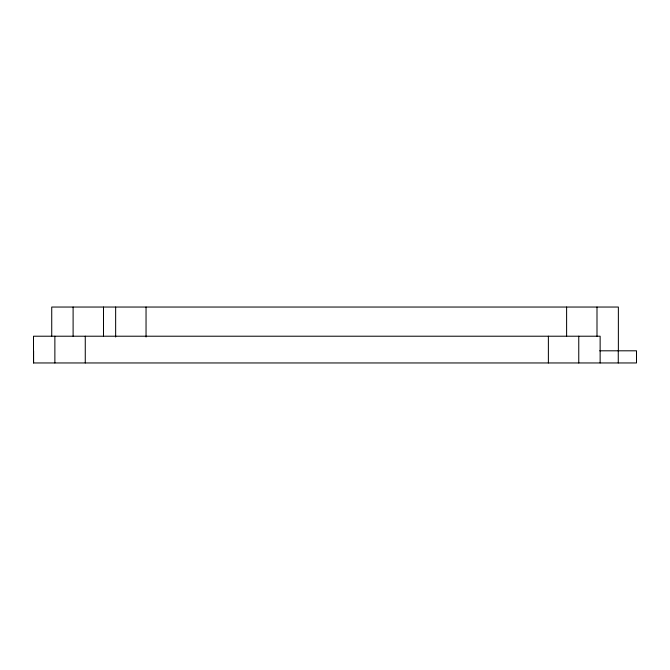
<?xml version="1.0" encoding="UTF-8"?>
<svg xmlns="http://www.w3.org/2000/svg" width="670" height="670" viewBox="0 0 670 670"><rect width="100%" height="100%" fill="white"/><g stroke="black" fill="none" stroke-linecap="round" stroke-linejoin="round"><path stroke-width="1" d="M599.759 350.804L636.5 350.804L636.5 362.956L33.5 362.956L33.5 336.214L600.136 336.214L600.136 362.956M618.368 350.804L618.368 307.044L51.732 307.044L51.732 336.214M618.268 350.804L618.268 362.956M596.995 307.044L596.995 336.214M578.763 336.214L578.763 362.956M566.611 307.044L566.611 336.214M548.378 336.214L548.378 362.956M146.043 307.044L146.043 337.002M115.65 307.044L115.65 337.002M103.498 307.044L103.498 336.214M85.266 336.214L85.266 362.956M73.105 307.044L73.105 336.214M54.873 336.214L54.873 362.956M33.6 350.804L33.6 362.956"/></g></svg>
